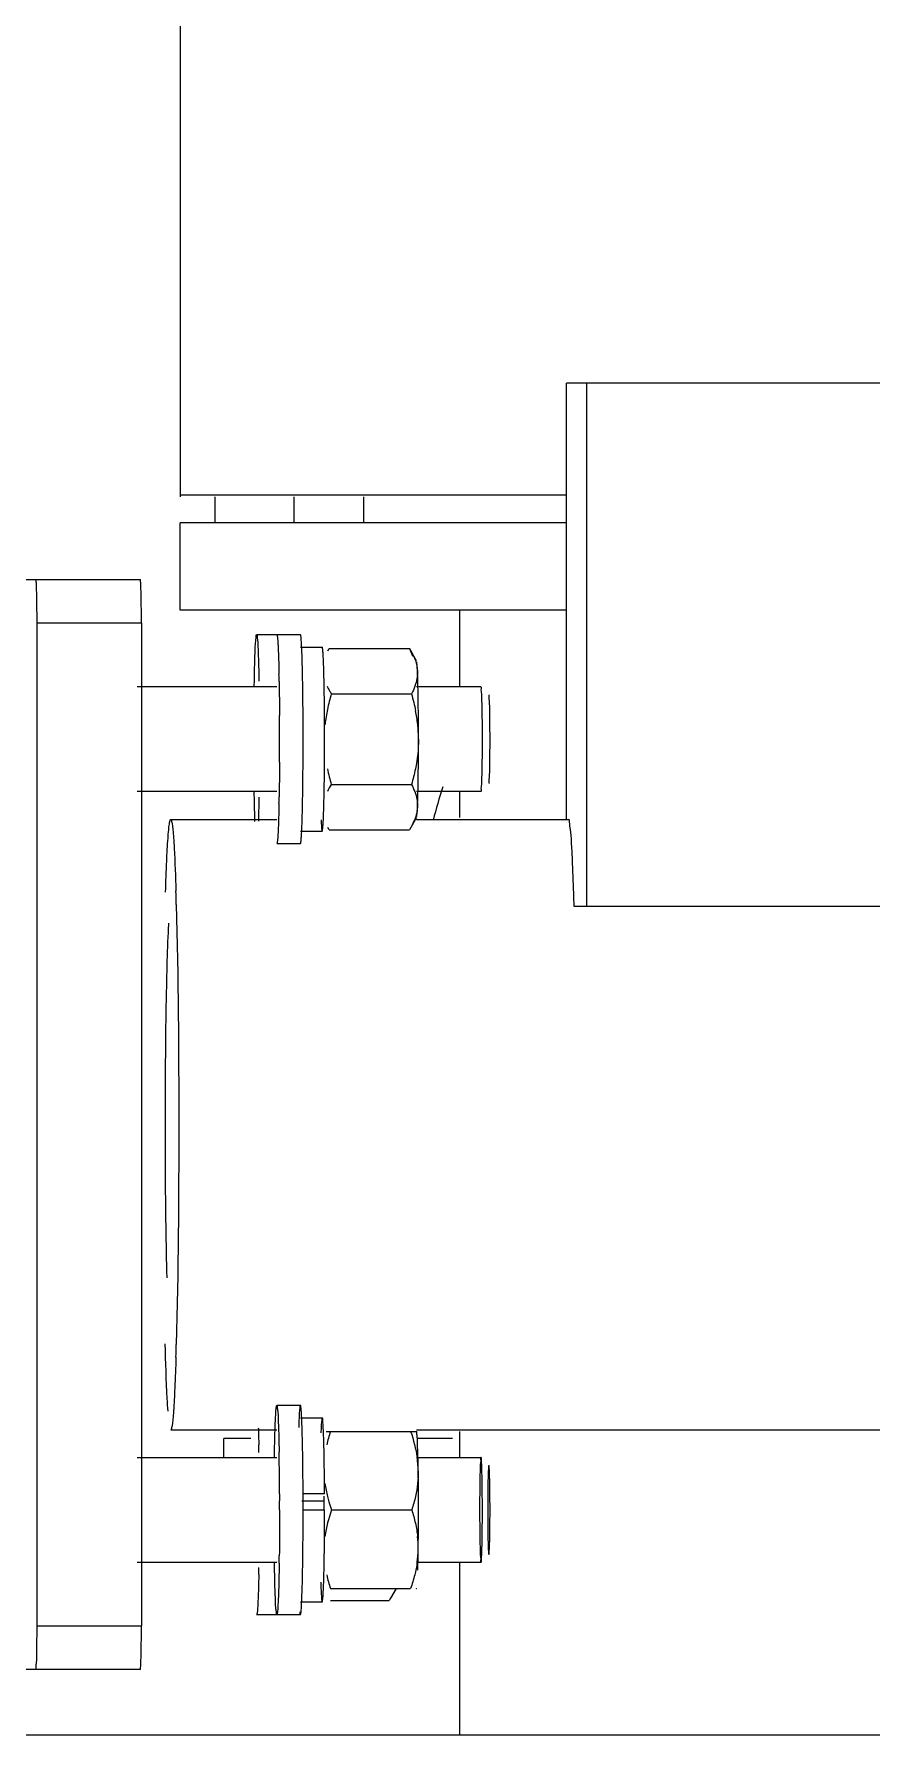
# Model space of a CAD drawing. Header units: millimetres. Extents: x 32496 to 166256, y 3504 to 23939.
# Drawn here: x 46475.9 to 46571.9, y 21551.9 to 21746.9 of the extents above; entities that cross this region are included whole.
import ezdxf

# ---------------------------------------------------------------- set-up
doc = ezdxf.new("R2010")
doc.units = ezdxf.units.MM
doc.layers.add('变压器模型_1__0', color=7, linetype='Continuous')

msp = doc.modelspace()

# ---------------------------------------------------------------- linework, layer by layer
at = {"layer": '变压器模型_1__0', "color": 6, "linetype": 'Continuous'}
for p, q in [((46492.64, 22003.597), (46492.64, 21693.888)), ((46536.886, 21656.888), (46536.886, 21706.888)), ((46633.039, 21706.888), (46536.886, 21706.888)), ((46539.242, 21646.888), (46539.242, 21706.888)), ((46536.886, 21694.05), (46492.64, 21694.05)), ((46496.64, 21690.888), (46496.64, 21693.888)), ((46505.64, 21693.888), (46505.64, 21690.888)), ((46513.64, 21693.888), (46513.64, 21690.888)), ((46492.64, 21680.888), (46492.64, 21690.888)), ((46536.886, 21690.888), (46492.64, 21690.888)), ((46473.053, 21684.388), (46488.059, 21684.388)), ((46536.886, 21680.888), (46492.64, 21680.888)), ((46524.64, 21680.888), (46524.64, 21672.08)), ((46476.194, 21679.388), (46476.194, 21564.388)), ((46488.19, 21679.388), (46488.19, 21564.388)), ((46501.392, 21678.082), (46506.405, 21678.082)), ((46506.405, 21676.632), (46508.904, 21676.632)), ((46509.547, 21676.209), (46509.707, 21676.475)), ((46509.707, 21676.475), (46518.896, 21676.475)), ((46518.896, 21676.475), (46519.056, 21676.209)), ((46519.711, 21675.073), (46519.056, 21676.209)), ((46503.968, 21672.685), (46503.976, 21672.208)), ((46503.705, 21672.082), (46487.711, 21672.082)), ((46509.943, 21671.278), (46519.132, 21671.278)), ((46527.097, 21672.082), (46519.711, 21672.082)), ((46503.705, 21660.082), (46487.711, 21660.082)), ((46503.976, 21659.96), (46503.968, 21659.486)), ((46509.943, 21660.886), (46519.132, 21660.886)), ((46527.097, 21660.082), (46519.711, 21660.082)), ((46524.64, 21660.084), (46524.64, 21657.091)), ((46519.711, 21657.092), (46519.056, 21655.955)), ((46491.552, 21656.888), (46503.705, 21656.888)), ((46506.405, 21655.532), (46508.904, 21655.532)), ((46509.707, 21655.69), (46509.547, 21655.955)), ((46509.707, 21655.69), (46518.896, 21655.69)), ((46519.056, 21655.955), (46518.896, 21655.69)), ((46519.711, 21656.888), (46537.124, 21656.888)), ((46506.405, 21654.082), (46503.705, 21654.082)), ((46633.039, 21646.888), (46537.765, 21646.888)), ((46503.705, 21589.694), (46506.405, 21589.694)), ((46491.552, 21586.888), (46503.705, 21586.888)), ((46506.405, 21588.244), (46508.904, 21588.244)), ((46519.7, 21586.888), (46645.646, 21586.888)), ((46497.64, 21583.694), (46497.64, 21585.888)), ((46500.725, 21585.888), (46497.64, 21585.888)), ((46509.355, 21586.694), (46519.7, 21586.694)), ((46523.838, 21585.888), (46519.792, 21585.888)), ((46524.64, 21586.694), (46524.64, 21583.692)), ((46487.711, 21583.694), (46503.705, 21583.694)), ((46519.7, 21583.694), (46527.097, 21583.694)), ((46527.102, 21583.692), (46527.097, 21583.694)), ((46509.176, 21579.526), (46506.677, 21579.526)), ((46506.562, 21578.753), (46509.061, 21578.753)), ((46506.681, 21577.694), (46509.18, 21577.694)), ((46509.979, 21577.694), (46519.168, 21577.694)), ((46487.711, 21571.694), (46503.706, 21571.694)), ((46519.7, 21571.694), (46527.097, 21571.694)), ((46524.64, 21571.696), (46524.64, 21551.888)), ((46527.097, 21571.694), (46527.102, 21571.696)), ((46509.843, 21568.694), (46519.032, 21568.694)), ((46516.743, 21567.567), (46516.583, 21567.302)), ((46517.397, 21568.703), (46516.742, 21567.567)), ((46501.392, 21565.694), (46506.405, 21565.694)), ((46506.405, 21567.144), (46508.904, 21567.144)), ((46509.843, 21567.302), (46516.583, 21567.302)), ((46488.059, 21559.388), (46473.053, 21559.388)), ((46263.64, 21551.888), (46786.057, 21551.888))]:
    msp.add_line(p, q, dxfattribs=at)
at = {"layer": '变压器模型_1__0', "color": 9, "linetype": 'Continuous'}
for p, q in [((46488.19, 21679.388), (46476.194, 21679.388)), ((46476.194, 21564.388), (46488.19, 21564.388))]:
    msp.add_line(p, q, dxfattribs=at)
at = {"layer": '变压器模型_1__0', "color": 6, "linetype": 'Continuous'}
for centre, radius, start, end in [((46461.559, 21674.458), 45.048, 2.6935, 3.035), ((46261.575, 21668.527), 242.428, 0.98278, 1.18459), ((46252.279, 21668.298), 254.426, 0.90141, 1.16452), ((46265.454, 21667.688), 243.716, 0.848, 1.0477), ((46517.545, 21676.018), 8.958, 209.27635, 211.94359), ((46057.3, 21666.082), 446.719, 359.66388, 0.34829), ((46501.898, 21665.839), 18.051, 6.16487, 11.12283), ((46060, 21666.082), 446.719, 359.65171, 0.33612), ((46116.322, 21666.082), 392.858, 359.66282, 0.33718), ((46503.95, 21666.071), 15.985, 0.04211, 6.12969), ((46196.192, 21666.038), 323.743, 359.46318, 0.00789), ((46259.615, 21663.674), 244.389, 358.83261, 359.01793), ((46254.247, 21663.832), 252.457, 358.8185, 359.0985), ((46301.932, 21663.816), 207.233, 358.82767, 358.95041), ((46265.454, 21664.476), 243.716, 358.9523, 359.152), ((46572.64, 21644.388), 52.5, 162, 166.32411), ((46094.038, 21636.318), 398.296, 1.55602, 1.77762), ((46089.893, 21607.577), 402.442, 358.24109, 358.44651), ((46474.859, 21585.328), 34.215, 2.61254, 3.46616), ((46259.261, 21580.138), 242.428, 0.98278, 1.18459), ((46226.256, 21579.505), 277.754, 0.88148, 0.99533), ((46196.306, 21579.047), 307.706, 0.73706, 0.88109), ((46159.479, 21578.573), 344.537, 0.60774, 0.73709), ((46200.77, 21579.07), 305.942, 0.73126, 0.90284), ((46305.38, 21580.036), 203.784, 1.05096, 1.1923), ((46265.235, 21579.305), 243.935, 0.85164, 1.0495), ((46507.619, 21581.975), 12.288, 3.88183, 8.04207), ((46341.71, 21579.56), 178.214, 0.84673, 1.35669), ((46091.497, 21577.888), 412.522, 0.22912, 0.60269), ((46508.172, 21582.015), 11.734, 0.8756, 3.87171), ((46171.815, 21577.701), 337.324, 359.99875, 0.26427), ((46525.553, 21583.276), 16.54, 194.14435, 196.29453), ((46056.028, 21577.692), 447.992, 0.00022, 0.13596), ((46058.588, 21577.692), 448.13, 0.00022, 0.13795), ((46528.231, 21584.069), 19.333, 196.32412, 199.25428), ((46507.841, 21573.389), 12.064, 351.92453, 359.0759), ((46507.92, 21573.365), 11.985, 359.18369, 6.21394), ((46316.101, 21576.266), 203.826, 358.94998, 359.1364), ((46195.509, 21576.353), 308.504, 359.11872, 359.26828), ((46197.252, 21576.369), 309.459, 359.09811, 359.29956), ((46268.58, 21576.048), 240.591, 358.92894, 359.16458), ((46406.518, 21574.302), 113.388, 358.23016, 358.63871), ((46356.465, 21575.509), 163.456, 358.63242, 358.95596), ((46257.301, 21575.286), 244.389, 358.83261, 359.01793), ((46441.847, 21571.586), 67.263, 357.36348, 358.12098)]:
    msp.add_arc(centre, radius, start, end, dxfattribs=at)
for points, knots in [([(46476.063, 21684.388), (46476.097, 21684.388), (46476.075, 21684.188), (46476.133, 21683.973), (46476.134, 21683.481), (46476.172, 21682.599), (46476.186, 21681.2), (46476.194, 21680.025), (46476.194, 21679.388)], [0, 0, 0, 0, 0.0200772, 0.077133, 0.1693405, 0.2935448, 0.6182212, 1, 1, 1, 1]), ([(46488.19, 21679.388), (46488.19, 21680.025), (46488.182, 21681.2), (46488.168, 21682.599), (46488.129, 21683.481), (46488.129, 21683.973), (46488.071, 21684.188), (46488.093, 21684.388), (46488.059, 21684.388)], [0, 0, 0, 0, 0.3817767, 0.7064512, 0.8306566, 0.922865, 0.9799221, 1, 1, 1, 1]), ([(46501.197, 21675.484), (46501.205, 21675.739), (46501.235, 21676.501), (46501.264, 21677.265), (46501.321, 21677.771)], [0, 0, 0, 0, 0.3338855, 1, 1, 1, 1]), ([(46501.321, 21677.771), (46501.326, 21677.816), (46501.349, 21677.901), (46501.331, 21678.08), (46501.392, 21678.081)], [0, 0, 0, 0, 0.4282969, 1, 1, 1, 1]), ([(46501.392, 21678.081), (46501.449, 21678.081), (46501.431, 21677.742), (46501.525, 21677.368), (46501.539, 21676.511), (46501.573, 21675.901), (46501.585, 21675.539)], [0, 0, 0, 0, 0.0671247, 0.259821, 0.5738402, 1, 1, 1, 1]), ([(46503.705, 21678.082), (46503.734, 21678.082), (46503.746, 21677.926), (46503.789, 21677.739), (46503.814, 21677.33), (46503.834, 21677.034), (46503.844, 21676.858)], [0, 0, 0, 0, 0.0697019, 0.2601735, 0.571225, 1, 1, 1, 1]), ([(46503.844, 21676.858), (46503.855, 21676.64), (46503.905, 21675.534), (46503.933, 21674.428), (46503.952, 21673.539)], [0, 0, 0, 0, 0.1968064, 1, 1, 1, 1]), ([(46506.544, 21676.843), (46506.534, 21677.022), (46506.513, 21677.321), (46506.489, 21677.735), (46506.445, 21677.924), (46506.434, 21678.082), (46506.405, 21678.082)], [0, 0, 0, 0, 0.4287822, 0.7398607, 0.9303496, 1, 1, 1, 1]), ([(46506.652, 21673.469), (46506.646, 21673.772), (46506.622, 21674.808), (46506.592, 21675.843), (46506.557, 21676.575)], [0, 0, 0, 0, 0.292562, 1, 1, 1, 1]), ([(46508.932, 21676.577), (46508.928, 21676.591), (46508.924, 21676.609), (46508.91, 21676.632), (46508.904, 21676.632)], [0, 0, 0, 0, 0.6899018, 1, 1, 1, 1]), ([(46508.96, 21676.407), (46508.956, 21676.44), (46508.948, 21676.497), (46508.938, 21676.553), (46508.932, 21676.577)], [0, 0, 0, 0, 0.5805112, 1, 1, 1, 1]), ([(46501.121, 21672.168), (46501.126, 21672.477), (46501.145, 21673.582), (46501.17, 21674.688), (46501.197, 21675.484)], [0, 0, 0, 0, 0.2791934, 1, 1, 1, 1]), ([(46501.585, 21675.539), (46501.592, 21675.331), (46501.621, 21674.391), (46501.641, 21673.451), (46501.653, 21672.719)], [0, 0, 0, 0, 0.2211772, 1, 1, 1, 1]), ([(46509.026, 21675.548), (46509.021, 21675.639), (46509.004, 21675.925), (46508.984, 21676.212), (46508.96, 21676.407)], [0, 0, 0, 0, 0.3174127, 1, 1, 1, 1]), ([(46509.13, 21672.145), (46509.123, 21672.488), (46509.099, 21673.623), (46509.068, 21674.758), (46509.026, 21675.548)], [0, 0, 0, 0, 0.3029196, 1, 1, 1, 1]), ([(46519.818, 21673.877), (46519.812, 21673.997), (46519.793, 21674.354), (46519.776, 21674.711), (46519.741, 21674.945)], [0, 0, 0, 0, 0.3373146, 1, 1, 1, 1]), ([(46519.88, 21671.868), (46519.876, 21672.061), (46519.86, 21672.73), (46519.839, 21673.4), (46519.818, 21673.877)], [0, 0, 0, 0, 0.2882283, 1, 1, 1, 1]), ([(46503.976, 21672.208), (46503.98, 21671.938), (46503.996, 21670.801), (46504.006, 21669.664), (46504.011, 21668.798)], [0, 0, 0, 0, 0.2377387, 1, 1, 1, 1]), ([(46506.711, 21668.703), (46506.709, 21669.016), (46506.701, 21670.216), (46506.687, 21671.415), (46506.673, 21672.301)], [0, 0, 0, 0, 0.2613877, 1, 1, 1, 1]), ([(46509.173, 21668.394), (46509.169, 21669.13), (46509.16, 21670.098), (46509.147, 21671.064), (46509.144, 21671.295)], [0, 0, 0, 0, 0.7613299, 1, 1, 1, 1]), ([(46519.936, 21666.082), (46519.936, 21666.602), (46519.931, 21668.531), (46519.911, 21670.46), (46519.88, 21671.868)], [0, 0, 0, 0, 0.2697084, 1, 1, 1, 1]), ([(46527.176, 21671.278), (46527.167, 21671.478), (46527.091, 21671.652), (46527.167, 21672.082), (46527.097, 21672.082)], [0, 0, 0, 0, 0.7409056, 1, 1, 1, 1]), ([(46528.113, 21663.525), (46528.126, 21664.375), (46528.134, 21665.667), (46528.126, 21667.364), (46528.12, 21668.577), (46528.083, 21669.584), (46528.101, 21670.444), (46527.994, 21670.819), (46528.057, 21671.182), (46527.997, 21671.182)], [0, 0, 0, 0, 0.3328619, 0.5052305, 0.6659722, 0.8039407, 0.9100467, 0.9766777, 1, 1, 1, 1]), ([(46504.012, 21663.462), (46504.01, 21663.157), (46504.002, 21661.99), (46503.989, 21660.823), (46503.976, 21659.96)], [0, 0, 0, 0, 0.2609234, 1, 1, 1, 1]), ([(46506.673, 21659.86), (46506.677, 21660.137), (46506.694, 21661.306), (46506.705, 21662.475), (46506.711, 21663.367)], [0, 0, 0, 0, 0.2371771, 1, 1, 1, 1]), ([(46509.144, 21660.869), (46509.147, 21661.1), (46509.16, 21662.067), (46509.169, 21663.034), (46509.173, 21663.77)], [0, 0, 0, 0, 0.2386701, 1, 1, 1, 1]), ([(46519.88, 21660.297), (46519.885, 21660.505), (46519.903, 21661.407), (46519.915, 21662.31), (46519.921, 21663.005)], [0, 0, 0, 0, 0.2301548, 1, 1, 1, 1]), ([(46527.997, 21660.982), (46528.056, 21660.982), (46527.994, 21661.343), (46528.101, 21661.717), (46528.082, 21662.574), (46528.107, 21663.174), (46528.113, 21663.525)], [0, 0, 0, 0, 0.0698006, 0.2692213, 0.5868169, 1, 1, 1, 1]), ([(46501.198, 21656.626), (46501.19, 21656.871), (46501.156, 21657.995), (46501.135, 21659.119), (46501.121, 21659.998)], [0, 0, 0, 0, 0.217861, 1, 1, 1, 1]), ([(46501.653, 21659.446), (46501.649, 21659.191), (46501.632, 21658.269), (46501.609, 21657.347), (46501.587, 21656.68)], [0, 0, 0, 0, 0.2764103, 1, 1, 1, 1]), ([(46509.034, 21656.782), (46509.043, 21656.97), (46509.083, 21657.901), (46509.106, 21658.833), (46509.121, 21659.576)], [0, 0, 0, 0, 0.2025824, 1, 1, 1, 1]), ([(46519.818, 21658.288), (46519.824, 21658.428), (46519.851, 21659.098), (46519.869, 21659.768), (46519.88, 21660.297)], [0, 0, 0, 0, 0.2095411, 1, 1, 1, 1]), ([(46527.097, 21660.082), (46527.167, 21660.082), (46527.091, 21660.512), (46527.167, 21660.687), (46527.176, 21660.886)], [0, 0, 0, 0, 0.2590944, 1, 1, 1, 1]), ([(46503.953, 21658.695), (46503.946, 21658.358), (46503.92, 21657.233), (46503.886, 21656.108), (46503.845, 21655.322)], [0, 0, 0, 0, 0.3000059, 1, 1, 1, 1]), ([(46506.551, 21655.467), (46506.562, 21655.679), (46506.607, 21656.732), (46506.633, 21657.785), (46506.651, 21658.626)], [0, 0, 0, 0, 0.2019108, 1, 1, 1, 1]), ([(46519.741, 21657.219), (46519.749, 21657.276), (46519.787, 21657.631), (46519.804, 21657.988), (46519.818, 21658.288)], [0, 0, 0, 0, 0.160483, 1, 1, 1, 1]), ([(46490.959, 21648.552), (46490.995, 21649.739), (46491.07, 21651.796), (46491.189, 21654.186), (46491.302, 21655.575), (46491.372, 21656.285), (46491.447, 21656.627), (46491.5, 21656.888), (46491.552, 21656.888)], [0, 0, 0, 0, 0.4250367, 0.7389554, 0.8508335, 0.9316465, 0.9811013, 1, 1, 1, 1]), ([(46491.552, 21656.888), (46491.605, 21656.888), (46491.657, 21656.629), (46491.731, 21656.291), (46491.802, 21655.586), (46491.845, 21655.067), (46491.867, 21654.758)], [0, 0, 0, 0, 0.0724682, 0.261915, 0.5714615, 1, 1, 1, 1]), ([(46503.845, 21655.322), (46503.835, 21655.143), (46503.814, 21654.844), (46503.789, 21654.429), (46503.746, 21654.241), (46503.735, 21654.082), (46503.705, 21654.082)], [0, 0, 0, 0, 0.4287822, 0.7398607, 0.9303496, 1, 1, 1, 1]), ([(46506.405, 21654.082), (46506.437, 21654.082), (46506.445, 21654.26), (46506.495, 21654.47), (46506.519, 21654.933), (46506.541, 21655.267), (46506.551, 21655.467)], [0, 0, 0, 0, 0.0692149, 0.2598538, 0.5711663, 1, 1, 1, 1]), ([(46508.771, 21656.821), (46508.778, 21656.681), (46508.802, 21656.284), (46508.818, 21655.884), (46508.867, 21655.631)], [0, 0, 0, 0, 0.3518416, 1, 1, 1, 1]), ([(46508.867, 21655.631), (46508.871, 21655.606), (46508.878, 21655.578), (46508.893, 21655.532), (46508.904, 21655.532)], [0, 0, 0, 0, 0.7105308, 1, 1, 1, 1]), ([(46508.904, 21655.532), (46508.933, 21655.532), (46508.94, 21655.693), (46508.984, 21655.882), (46509.005, 21656.3), (46509.025, 21656.602), (46509.034, 21656.782)], [0, 0, 0, 0, 0.0691174, 0.2597915, 0.571158, 1, 1, 1, 1]), ([(46537.576, 21652.317), (46537.546, 21652.976), (46537.476, 21654.079), (46537.407, 21655.612), (46537.245, 21656.298), (46537.229, 21656.888), (46537.124, 21656.888)], [0, 0, 0, 0, 0.4291098, 0.7412094, 0.9316086, 1, 1, 1, 1]), ([(46491.867, 21654.758), (46491.895, 21654.367), (46492.019, 21652.341), (46492.091, 21650.311), (46492.142, 21648.673)], [0, 0, 0, 0, 0.1928108, 1, 1, 1, 1]), ([(46537.765, 21646.888), (46537.751, 21647.397), (46537.7, 21649.207), (46537.636, 21651.017), (46537.576, 21652.317)], [0, 0, 0, 0, 0.2810581, 1, 1, 1, 1]), ([(46492.187, 21647.134), (46492.416, 21638.727), (46492.521, 21621.902), (46492.416, 21605.077), (46492.188, 21596.667)], [0, 0, 0, 0, 0.4998884, 1, 1, 1, 1]), ([(46491.301, 21644.964), (46491.279, 21644.615), (46491.183, 21642.815), (46491.128, 21641.014), (46491.09, 21639.562)], [0, 0, 0, 0, 0.1942716, 1, 1, 1, 1]), ([(46491.09, 21639.562), (46491.074, 21638.962), (46491.011, 21636.287), (46490.971, 21633.612), (46490.949, 21631.537)], [0, 0, 0, 0, 0.2243754, 1, 1, 1, 1]), ([(46490.949, 21631.537), (46490.932, 21629.977), (46490.882, 21623.608), (46490.895, 21617.237), (46490.947, 21612.427)], [0, 0, 0, 0, 0.2448345, 1, 1, 1, 1]), ([(46490.947, 21612.427), (46490.955, 21611.69), (46490.988, 21608.988), (46491.036, 21606.286), (46491.087, 21604.322)], [0, 0, 0, 0, 0.272969, 1, 1, 1, 1]), ([(46491.238, 21589.019), (46491.203, 21589.497), (46491.052, 21592.07), (46490.972, 21594.646), (46490.915, 21596.743)], [0, 0, 0, 0, 0.1861573, 1, 1, 1, 1]), ([(46492.146, 21595.224), (46492.109, 21594.038), (46492.035, 21591.981), (46491.916, 21589.59), (46491.803, 21588.202), (46491.732, 21587.491), (46491.657, 21587.149), (46491.605, 21586.888), (46491.552, 21586.888)], [0, 0, 0, 0, 0.4250367, 0.7389554, 0.8508335, 0.9316465, 0.9811013, 1, 1, 1, 1]), ([(46503.51, 21587.096), (46503.519, 21587.351), (46503.549, 21588.113), (46503.577, 21588.877), (46503.634, 21589.382)], [0, 0, 0, 0, 0.3338855, 1, 1, 1, 1]), ([(46503.634, 21589.382), (46503.639, 21589.427), (46503.663, 21589.513), (46503.645, 21589.692), (46503.705, 21589.692)], [0, 0, 0, 0, 0.4282969, 1, 1, 1, 1]), ([(46503.705, 21589.692), (46503.763, 21589.692), (46503.745, 21589.354), (46503.838, 21588.979), (46503.853, 21588.123), (46503.887, 21587.513), (46503.899, 21587.15)], [0, 0, 0, 0, 0.0671247, 0.259821, 0.5738402, 1, 1, 1, 1]), ([(46506.405, 21589.692), (46506.347, 21589.692), (46506.366, 21589.354), (46506.272, 21588.979), (46506.257, 21588.123), (46506.223, 21587.513), (46506.211, 21587.15)], [0, 0, 0, 0, 0.0671247, 0.259821, 0.5738402, 1, 1, 1, 1]), ([(46506.476, 21589.382), (46506.471, 21589.427), (46506.447, 21589.513), (46506.465, 21589.692), (46506.405, 21589.692)], [0, 0, 0, 0, 0.4282969, 1, 1, 1, 1]), ([(46506.541, 21588.506), (46506.536, 21588.596), (46506.519, 21588.888), (46506.498, 21589.181), (46506.476, 21589.382)], [0, 0, 0, 0, 0.3076981, 1, 1, 1, 1]), ([(46501.586, 21587.12), (46501.591, 21586.97), (46501.612, 21586.314), (46501.627, 21585.657), (46501.638, 21585.15)], [0, 0, 0, 0, 0.2277661, 1, 1, 1, 1]), ([(46503.435, 21583.78), (46503.44, 21584.089), (46503.458, 21585.194), (46503.484, 21586.299), (46503.51, 21587.096)], [0, 0, 0, 0, 0.2791934, 1, 1, 1, 1]), ([(46503.899, 21587.15), (46503.906, 21586.943), (46503.935, 21586.003), (46503.954, 21585.062), (46503.967, 21584.33)], [0, 0, 0, 0, 0.2211772, 1, 1, 1, 1]), ([(46506.6, 21587.096), (46506.595, 21587.229), (46506.579, 21587.699), (46506.559, 21588.169), (46506.541, 21588.506)], [0, 0, 0, 0, 0.2827258, 1, 1, 1, 1]), ([(46506.674, 21583.891), (46506.669, 21584.189), (46506.65, 21585.257), (46506.625, 21586.325), (46506.6, 21587.096)], [0, 0, 0, 0, 0.2786726, 1, 1, 1, 1]), ([(46508.904, 21588.243), (46508.866, 21588.247), (46508.866, 21588.014), (46508.807, 21587.769), (46508.787, 21587.188), (46508.763, 21586.777), (46508.753, 21586.531)], [0, 0, 0, 0, 0.0664375, 0.2581874, 0.5714143, 1, 1, 1, 1]), ([(46509.012, 21587.396), (46508.999, 21587.606), (46508.925, 21587.806), (46508.978, 21588.234), (46508.904, 21588.243)], [0, 0, 0, 0, 0.7379952, 1, 1, 1, 1]), ([(46509.12, 21584.276), (46509.114, 21584.53), (46509.094, 21585.401), (46509.068, 21586.271), (46509.039, 21586.887)], [0, 0, 0, 0, 0.2916704, 1, 1, 1, 1]), ([(46519.781, 21586.151), (46519.771, 21586.287), (46519.726, 21586.409), (46519.748, 21586.694), (46519.7, 21586.694)], [0, 0, 0, 0, 0.740027, 1, 1, 1, 1]), ([(46519.874, 21583.78), (46519.868, 21584.03), (46519.846, 21584.821), (46519.819, 21585.612), (46519.781, 21586.151)], [0, 0, 0, 0, 0.3160727, 1, 1, 1, 1]), ([(46506.717, 21578.771), (46506.717, 21579.132), (46506.711, 21580.534), (46506.7, 21581.935), (46506.687, 21582.975)], [0, 0, 0, 0, 0.2577813, 1, 1, 1, 1]), ([(46509.176, 21579.526), (46509.174, 21579.82), (46509.168, 21580.955), (46509.156, 21582.09), (46509.143, 21582.931)], [0, 0, 0, 0, 0.259239, 1, 1, 1, 1]), ([(46527.097, 21583.694), (46527.027, 21583.694), (46527.104, 21583.264), (46527.028, 21583.09), (46527.019, 21582.89)], [0, 0, 0, 0, 0.2594719, 1, 1, 1, 1]), ([(46527.176, 21582.89), (46527.167, 21583.083), (46527.116, 21583.327), (46527.155, 21583.638), (46527.102, 21583.692)], [0, 0, 0, 0, 0.7172104, 1, 1, 1, 1]), ([(46519.932, 21576.131), (46519.934, 21576.652), (46519.939, 21578.673), (46519.927, 21580.694), (46519.904, 21582.194)], [0, 0, 0, 0, 0.2577667, 1, 1, 1, 1]), ([(46527.019, 21582.89), (46527.012, 21582.745), (46526.985, 21582.013), (46526.97, 21581.281), (46526.961, 21580.694)], [0, 0, 0, 0, 0.1984799, 1, 1, 1, 1]), ([(46527.255, 21577.694), (46527.255, 21578.21), (46527.247, 21579.942), (46527.231, 21581.675), (46527.176, 21582.89)], [0, 0, 0, 0, 0.2977067, 1, 1, 1, 1]), ([(46528.001, 21582.792), (46527.967, 21582.828), (46527.967, 21582.402), (46527.916, 21582.133), (46527.904, 21581.22), (46527.887, 21580.633), (46527.882, 21580.277)], [0, 0, 0, 0, 0.0591952, 0.255159, 0.5762014, 1, 1, 1, 1]), ([(46528.131, 21577.694), (46528.131, 21578.333), (46528.123, 21579.518), (46528.107, 21580.919), (46528.073, 21581.831), (46528.064, 21582.313), (46528.02, 21582.599), (46528.029, 21582.761), (46528.001, 21582.792)], [0, 0, 0, 0, 0.3757658, 0.6973195, 0.8216787, 0.9154715, 0.9755222, 1, 1, 1, 1]), ([(46526.961, 21580.694), (46526.958, 21580.458), (46526.945, 21579.458), (46526.94, 21578.458), (46526.94, 21577.694)], [0, 0, 0, 0, 0.2356416, 1, 1, 1, 1]), ([(46527.882, 21580.277), (46527.879, 21580.074), (46527.868, 21579.213), (46527.864, 21578.352), (46527.864, 21577.694)], [0, 0, 0, 0, 0.235202, 1, 1, 1, 1]), ([(46504.02, 21577.694), (46504.02, 21577.242), (46504.017, 21575.481), (46504.004, 21573.721), (46503.988, 21572.413)], [0, 0, 0, 0, 0.2569259, 1, 1, 1, 1]), ([(46506.695, 21573.145), (46506.699, 21573.513), (46506.713, 21575.029), (46506.719, 21576.545), (46506.719, 21577.694)], [0, 0, 0, 0, 0.2425465, 1, 1, 1, 1]), ([(46509.151, 21573.025), (46509.156, 21573.397), (46509.173, 21574.953), (46509.18, 21576.51), (46509.18, 21577.694)], [0, 0, 0, 0, 0.2390343, 1, 1, 1, 1]), ([(46526.94, 21577.694), (46526.94, 21577.178), (46526.948, 21575.446), (46526.964, 21573.713), (46527.019, 21572.498)], [0, 0, 0, 0, 0.2977067, 1, 1, 1, 1]), ([(46527.233, 21574.694), (46527.237, 21574.93), (46527.25, 21575.93), (46527.255, 21576.93), (46527.255, 21577.694)], [0, 0, 0, 0, 0.2356416, 1, 1, 1, 1]), ([(46527.864, 21577.694), (46527.864, 21577.033), (46527.87, 21575.823), (46527.893, 21574.367), (46527.921, 21573.483), (46527.944, 21572.961), (46527.962, 21572.805), (46527.983, 21572.577), (46528.001, 21572.596)], [0, 0, 0, 0, 0.3882309, 0.7162353, 0.8401993, 0.9306559, 0.9844937, 1, 1, 1, 1]), ([(46528.112, 21575.111), (46528.115, 21575.314), (46528.126, 21576.175), (46528.131, 21577.036), (46528.131, 21577.694)], [0, 0, 0, 0, 0.235202, 1, 1, 1, 1]), ([(46519.904, 21573.194), (46519.908, 21573.425), (46519.921, 21574.404), (46519.929, 21575.383), (46519.932, 21576.131)], [0, 0, 0, 0, 0.2364462, 1, 1, 1, 1]), ([(46528.001, 21572.596), (46528.047, 21572.645), (46528.015, 21572.916), (46528.089, 21573.385), (46528.088, 21574.174), (46528.107, 21574.772), (46528.112, 21575.111)], [0, 0, 0, 0, 0.0799117, 0.2820046, 0.5952833, 1, 1, 1, 1]), ([(46527.176, 21572.498), (46527.183, 21572.643), (46527.21, 21573.375), (46527.225, 21574.107), (46527.233, 21574.694)], [0, 0, 0, 0, 0.1984799, 1, 1, 1, 1]), ([(46503.512, 21568.238), (46503.504, 21568.482), (46503.47, 21569.606), (46503.448, 21570.73), (46503.435, 21571.61)], [0, 0, 0, 0, 0.217861, 1, 1, 1, 1]), ([(46506.598, 21568.238), (46506.606, 21568.475), (46506.639, 21569.562), (46506.66, 21570.649), (46506.674, 21571.498)], [0, 0, 0, 0, 0.2184929, 1, 1, 1, 1]), ([(46509.074, 21569.38), (46509.079, 21569.542), (46509.101, 21570.265), (46509.118, 21570.989), (46509.128, 21571.551)], [0, 0, 0, 0, 0.223548, 1, 1, 1, 1]), ([(46527.019, 21572.498), (46527.028, 21572.298), (46527.104, 21572.124), (46527.027, 21571.694), (46527.097, 21571.694)], [0, 0, 0, 0, 0.7405281, 1, 1, 1, 1]), ([(46527.102, 21571.696), (46527.155, 21571.75), (46527.116, 21572.061), (46527.167, 21572.305), (46527.176, 21572.498)], [0, 0, 0, 0, 0.2827896, 1, 1, 1, 1]), ([(46501.639, 21570.307), (46501.632, 21569.97), (46501.606, 21568.845), (46501.573, 21567.72), (46501.531, 21566.933)], [0, 0, 0, 0, 0.3000059, 1, 1, 1, 1]), ([(46503.967, 21571.058), (46503.963, 21570.803), (46503.945, 21569.881), (46503.923, 21568.959), (46503.901, 21568.292)], [0, 0, 0, 0, 0.2764103, 1, 1, 1, 1]), ([(46508.732, 21569.428), (46508.74, 21569.204), (46508.766, 21568.534), (46508.791, 21567.862), (46508.841, 21567.418)], [0, 0, 0, 0, 0.3338855, 1, 1, 1, 1]), ([(46503.706, 21565.696), (46503.648, 21565.695), (46503.666, 21566.034), (46503.573, 21566.409), (46503.558, 21567.265), (46503.524, 21567.875), (46503.512, 21568.238)], [0, 0, 0, 0, 0.0671247, 0.259821, 0.5738402, 1, 1, 1, 1]), ([(46503.901, 21568.292), (46503.892, 21568.037), (46503.862, 21567.275), (46503.833, 21566.511), (46503.777, 21566.006)], [0, 0, 0, 0, 0.3338855, 1, 1, 1, 1]), ([(46506.541, 21566.882), (46506.546, 21566.98), (46506.569, 21567.432), (46506.586, 21567.884), (46506.598, 21568.238)], [0, 0, 0, 0, 0.2174335, 1, 1, 1, 1]), ([(46508.841, 21567.418), (46508.849, 21567.35), (46508.868, 21567.283), (46508.879, 21567.146), (46508.904, 21567.146)], [0, 0, 0, 0, 0.7334639, 1, 1, 1, 1]), ([(46508.904, 21567.146), (46508.934, 21567.145), (46508.941, 21567.318), (46508.988, 21567.521), (46509.009, 21567.972), (46509.03, 21568.298), (46509.039, 21568.492)], [0, 0, 0, 0, 0.0678867, 0.2580722, 0.5708761, 1, 1, 1, 1]), ([(46519.685, 21568.711), (46519.687, 21568.707), (46519.69, 21568.7), (46519.697, 21568.694), (46519.7, 21568.694)], [0, 0, 0, 0, 0.6379967, 1, 1, 1, 1]), ([(46501.421, 21565.747), (46501.417, 21565.734), (46501.412, 21565.716), (46501.398, 21565.694), (46501.392, 21565.694)], [0, 0, 0, 0, 0.6822974, 1, 1, 1, 1]), ([(46501.456, 21565.948), (46501.451, 21565.909), (46501.441, 21565.841), (46501.428, 21565.774), (46501.421, 21565.747)], [0, 0, 0, 0, 0.5889978, 1, 1, 1, 1]), ([(46501.531, 21566.933), (46501.525, 21566.829), (46501.506, 21566.5), (46501.484, 21566.171), (46501.456, 21565.948)], [0, 0, 0, 0, 0.3179302, 1, 1, 1, 1]), ([(46503.777, 21566.006), (46503.771, 21565.961), (46503.748, 21565.875), (46503.766, 21565.696), (46503.706, 21565.696)], [0, 0, 0, 0, 0.4282969, 1, 1, 1, 1]), ([(46506.333, 21566.006), (46506.339, 21565.961), (46506.362, 21565.875), (46506.344, 21565.696), (46506.405, 21565.696)], [0, 0, 0, 0, 0.4282969, 1, 1, 1, 1]), ([(46506.405, 21565.696), (46506.432, 21565.696), (46506.446, 21565.844), (46506.515, 21566.17), (46506.525, 21566.586), (46506.541, 21566.882)], [0, 0, 0, 0, 0.0688143, 0.2580901, 1, 1, 1, 1]), ([(46476.194, 21564.388), (46476.194, 21563.749), (46476.19, 21562.913), (46476.18, 21562.077), (46476.177, 21561.88)], [0, 0, 0, 0, 0.7644781, 1, 1, 1, 1]), ([(46488.059, 21559.388), (46488.093, 21559.388), (46488.071, 21559.588), (46488.129, 21559.803), (46488.129, 21560.295), (46488.168, 21561.177), (46488.182, 21562.577), (46488.19, 21563.751), (46488.19, 21564.388)], [0, 0, 0, 0, 0.0200772, 0.077133, 0.1693405, 0.2935448, 0.6182212, 1, 1, 1, 1]), ([(46476.177, 21561.88), (46476.171, 21561.536), (46476.146, 21560.948), (46476.165, 21560.108), (46476.06, 21559.742), (46476.122, 21559.388), (46476.063, 21559.388)], [0, 0, 0, 0, 0.4136724, 0.7307932, 0.9301188, 1, 1, 1, 1])]:
    msp.add_open_spline(points, degree=3, knots=knots, dxfattribs=at)
for points in [[(46519.3, 21675.58), (46519.188, 21675.888), (46519.05, 21676.186), (46518.896, 21676.475)], [(46519.056, 21676.209), (46519.464, 21675.501), (46519.781, 21674.694), (46519.818, 21673.877)], [(46519.818, 21673.877), (46519.844, 21673.301), (46519.732, 21672.714), (46519.535, 21672.173)], [(46509.461, 21672.168), (46509.543, 21671.987), (46509.634, 21671.81), (46509.731, 21671.637)], [(46509.943, 21671.278), (46509.773, 21670.69), (46509.623, 21670.095), (46509.5, 21669.495)], [(46519.535, 21672.173), (46519.424, 21671.865), (46519.286, 21671.567), (46519.132, 21671.278)], [(46519.132, 21671.278), (46519.318, 21670.633), (46519.481, 21669.98), (46519.61, 21669.321)], [(46527.176, 21660.886), (46527.255, 21662.617), (46527.254, 21666.082), (46527.255, 21669.548), (46527.176, 21671.278)], [(46509.5, 21669.495), (46509.384, 21668.929), (46509.293, 21668.357), (46509.231, 21667.782)], [(46519.936, 21666.082), (46519.936, 21664.94), (46519.804, 21663.794), (46519.576, 21662.675)], [(46509.501, 21662.665), (46509.624, 21662.066), (46509.774, 21661.473), (46509.943, 21660.886)], [(46519.576, 21662.675), (46519.453, 21662.073), (46519.302, 21661.476), (46519.132, 21660.886)], [(46509.943, 21660.886), (46509.781, 21660.627), (46509.631, 21660.359), (46509.501, 21660.083)], [(46519.132, 21660.886), (46519.27, 21660.626), (46519.396, 21660.358), (46519.501, 21660.083)], [(46519.501, 21660.083), (46519.618, 21659.777), (46519.71, 21659.459), (46519.765, 21659.136)], [(46519.765, 21659.136), (46519.812, 21658.857), (46519.831, 21658.571), (46519.818, 21658.288)], [(46519.818, 21658.288), (46519.791, 21657.702), (46519.623, 21657.118), (46519.381, 21656.584)], [(46519.381, 21656.584), (46519.283, 21656.369), (46519.174, 21656.16), (46519.056, 21655.955)], [(46509.843, 21586.694), (46509.682, 21586.186), (46509.539, 21585.67), (46509.424, 21585.149)], [(46519.032, 21586.694), (46519.372, 21585.72), (46519.642, 21584.715), (46519.786, 21583.694)], [(46519.904, 21582.194), (46519.919, 21581.205), (46519.802, 21580.209), (46519.589, 21579.243)], [(46504.016, 21579.538), (46504.017, 21579.277), (46504.018, 21579.016), (46504.018, 21578.755)], [(46509.222, 21580.717), (46509.292, 21580.218), (46509.391, 21579.723), (46509.514, 21579.234)], [(46519.589, 21579.243), (46519.474, 21578.72), (46519.331, 21578.204), (46519.168, 21577.694)], [(46509.979, 21577.694), (46509.637, 21576.712), (46509.365, 21575.697), (46509.222, 21574.666)], [(46519.168, 21577.694), (46519.326, 21577.198), (46519.466, 21576.696), (46519.579, 21576.188)], [(46519.579, 21576.188), (46519.692, 21575.685), (46519.779, 21575.175), (46519.835, 21574.662)], [(46503.976, 21571.608), (46503.973, 21571.425), (46503.97, 21571.241), (46503.967, 21571.058)], [(46506.689, 21572.586), (46506.691, 21572.773), (46506.693, 21572.959), (46506.695, 21573.145)], [(46509.145, 21572.54), (46509.147, 21572.702), (46509.149, 21572.863), (46509.151, 21573.025)], [(46519.786, 21571.694), (46519.717, 21571.206), (46519.62, 21570.721), (46519.5, 21570.243)], [(46509.425, 21570.234), (46509.54, 21569.715), (46509.682, 21569.201), (46509.843, 21568.694)], [(46519.5, 21570.243), (46519.368, 21569.72), (46519.21, 21569.203), (46519.032, 21568.694)], [(46517.067, 21568.196), (46516.969, 21567.981), (46516.86, 21567.772), (46516.742, 21567.567)]]:
    msp.add_open_spline(points, degree=3, dxfattribs=at)

doc.saveas('drawing.dxf')
